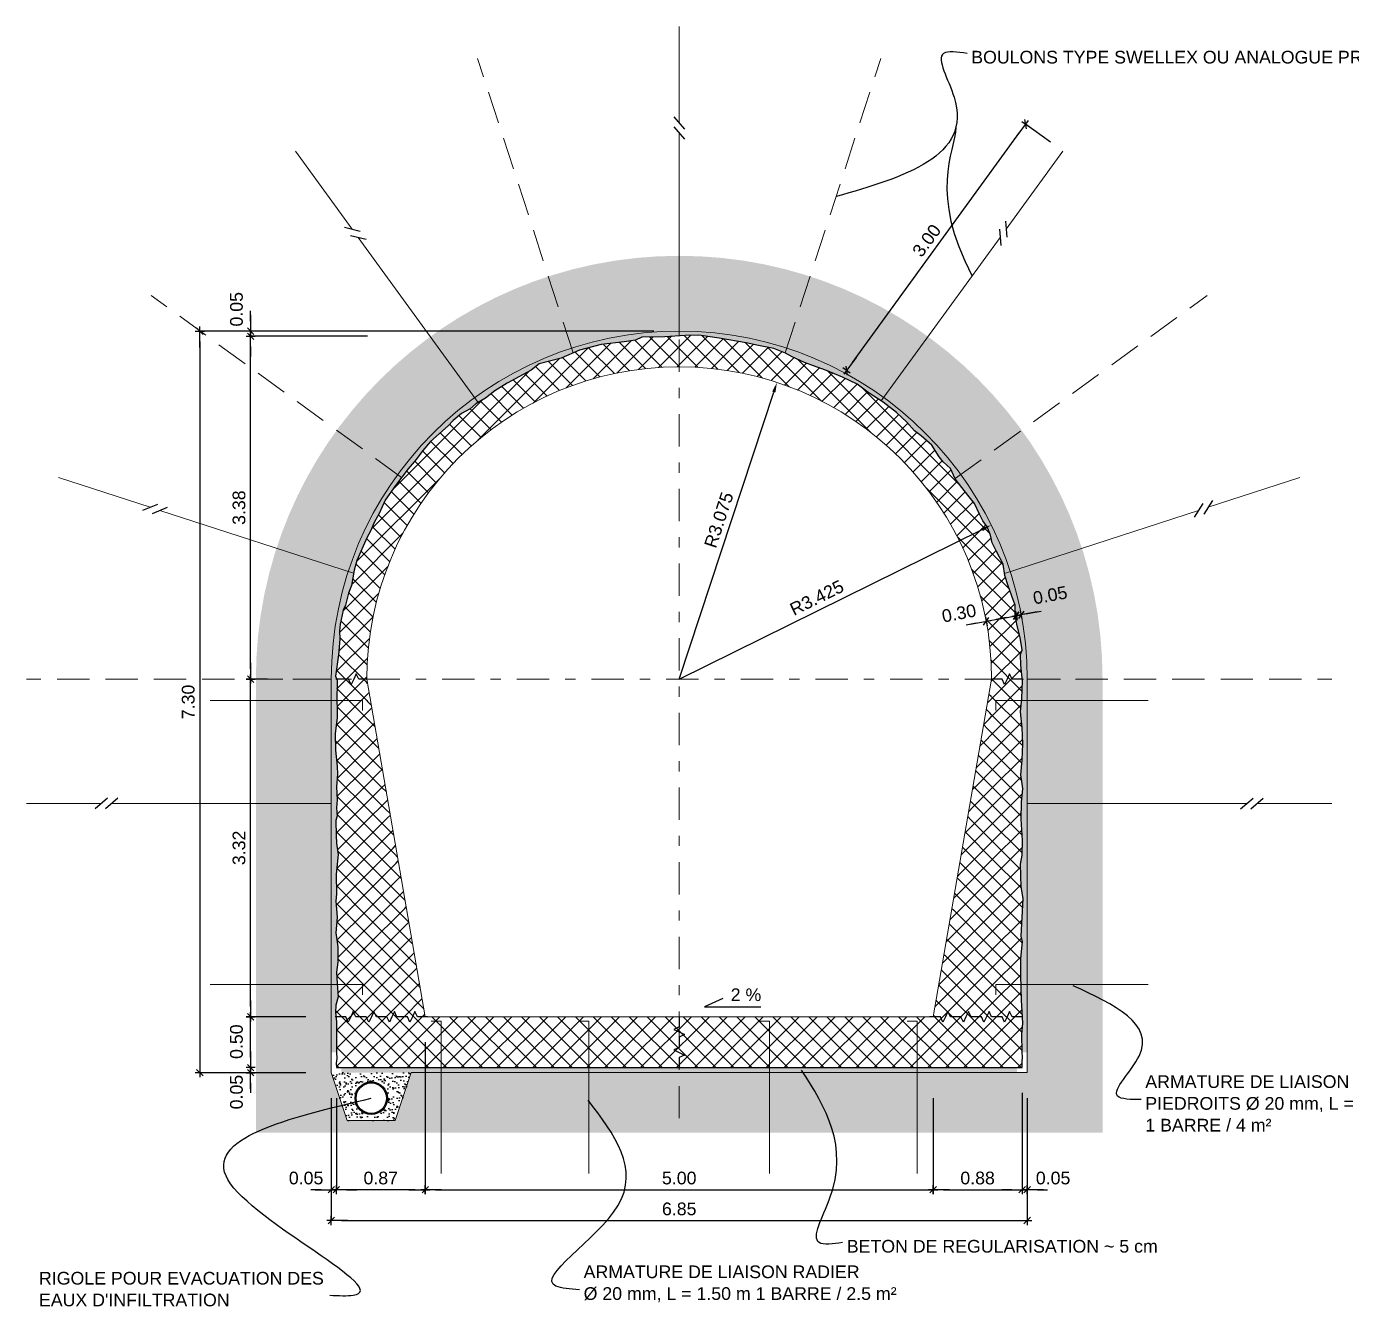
# Model space of a CAD drawing. Extents: x 67 to 63019, y 41 to 109009.
# Drawn here: x 192.19 to 205.24, y 118.81 to 131.41 of the extents above; entities that cross this region are included whole.
import ezdxf
from ezdxf.enums import TextEntityAlignment as Align

# ---------------------------------------------------------------- set-up
doc = ezdxf.new("R2010")
doc.units = 0
doc.header["$MEASUREMENT"] = 0
doc.header["$PDMODE"] = 67
doc.linetypes.add('TRATTEGGIATA2', pattern=[9.525, 6.35, -3.175])
doc.linetypes.add('TRATTOPUNTO2', pattern=[12.7, 6.35, -3.175, 0, -3.175])
for name, color, linetype in [('DIME', 6, 'Continuous'), ('LIN010CO', 2, 'Continuous'), ('LIN018CO', 6, 'Continuous'), ('LIN050CO', 3, 'Continuous'), ('TEXT035', 1, 'Continuous'), ('Tratteggi', 2, 'Continuous')]:
    doc.layers.add(name, color=color, linetype=linetype)
doc.styles.add('ARIAL', font='arial.ttf')
doc.linetypes.add('ROCCIA', pattern='A,0.25,[130,BERETTA.shx,S=0.1,R=0,X=0,Y=0],-0.2,0.25', length=0.7)
doc.dimstyles.new('50', dxfattribs={"dimscale": 0.5, "dimtxt": 0.25, "dimasz": 0.2, "dimexe": 0, "dimexo": 0.5, "dimgap": 0.1, "dimtad": 1, "dimzin": 4, "dimdsep": 46, "dimtxsty": 'ARIAL', "dimblk1": 'LINE', "dimblk2": 'LINE', "dimsah": 1, "dimcen": 2.5, "dimclrd": 256, "dimclre": 256, "dimclrt": 1, "dimadec": 0, "dimazin": 0, "dimtfac": 1, "dimtmove": 2, "dimatfit": 3, "dimldrblk": 'LINE', "dimfxl": 1, "dimtvp": 1, "dimtolj": 1, "dimtzin": 0, "dimarcsym": 0})

# ---------------------------------------------------------------- blocks, each defined once
blk = doc.blocks.new('LINE')
for p, q in [((-1.6, 0), (0.45, 0)), ((0, 0.45), (0, -0.45))]:
    blk.add_line(p, q)
at = {"color": 3}
blk.add_line((-0.32, -0.32), (0.32, 0.32), dxfattribs=at)
blk = doc.blocks.new('*D18')
at = {"layer": 'Defpoints', "color": 0, "transparency": 16777216}
for p in [(202.028, 130.452), (202.394, 130.186), (200.631, 127.759)]:
    blk.add_point(p, dxfattribs=at)
at = {"layer": 'LIN018CO', "lineweight": -2, "transparency": 16777216}
for p, q in [((202.273, 130.274), (202.028, 130.452)), ((200.324, 128.106), (201.969, 130.371))]:
    blk.add_line(p, q, dxfattribs=at)
at = {"layer": 'LIN018CO', "lineweight": -2, "transparency": 16777216, "xscale": 0.1, "yscale": 0.1, "zscale": 0.1}
for p, rotation in [((202.028, 130.452), 53.99999999983023), ((200.265, 128.025), 233.9999999998302)]:
    blk.add_blockref('LINE', p, dxfattribs=dict(at, rotation=rotation))
at = {"layer": 'LIN018CO', "color": 1, "lineweight": 0, "transparency": 16777216, "insert": (201.054, 129.306), "char_height": 0.125, "attachment_point": 5, "rotation": 54, "style": 'ARIAL'}
blk.add_mtext('\\A1;3.00', dxfattribs=at)
blk = doc.blocks.new('*D22')
at = {"layer": 'Defpoints', "color": 0, "transparency": 16777216}
for p in [(196.129, 128.413), (193.899, 121.113), (195.193, 121.113)]:
    blk.add_point(p, dxfattribs=at)
at = {"layer": 'DIME', "lineweight": -2, "transparency": 16777216}
for p, q in [((195.879, 128.413), (193.899, 128.413)), ((193.899, 128.313), (193.899, 121.213)), ((194.943, 121.113), (193.899, 121.113))]:
    blk.add_line(p, q, dxfattribs=at)
at = {"layer": 'DIME', "lineweight": -2, "transparency": 16777216, "xscale": 0.1, "yscale": 0.1, "zscale": 0.1}
for p, rotation in [((193.899, 128.413), 90), ((193.899, 121.113), 270)]:
    blk.add_blockref('LINE', p, dxfattribs=dict(at, rotation=rotation))
at = {"layer": 'DIME', "color": 1, "transparency": 16777216, "insert": (193.785, 124.763), "char_height": 0.125, "attachment_point": 5, "rotation": 90, "style": 'ARIAL'}
blk.add_mtext('\\A1;7.30', dxfattribs=at)
blk = doc.blocks.new('*D6')
at = {"layer": 'Defpoints', "color": 0, "transparency": 16777216}
for p in [(194.399, 124.988), (195.543, 124.988), (195.193, 121.663)]:
    blk.add_point(p, dxfattribs=at)
at = {"layer": 'DIME', "lineweight": -2, "transparency": 16777216}
blk.add_line((194.399, 121.763), (194.399, 124.888), dxfattribs=at)
at = {"layer": 'DIME', "lineweight": -2, "transparency": 16777216, "xscale": 0.1, "yscale": 0.1, "zscale": 0.1}
for p, rotation in [((194.399, 124.988), 90), ((194.399, 121.663), 270)]:
    blk.add_blockref('LINE', p, dxfattribs=dict(at, rotation=rotation))
at = {"layer": 'DIME', "color": 1, "transparency": 16777216, "insert": (194.285, 123.326), "char_height": 0.125, "attachment_point": 5, "rotation": 90, "style": 'ARIAL'}
blk.add_mtext('\\A1;3.32', dxfattribs=at)
blk = doc.blocks.new('*D9')
at = {"layer": 'Defpoints', "color": 0, "transparency": 16777216}
for p in [(196.118, 121.663), (201.118, 121.113), (201.118, 119.961)]:
    blk.add_point(p, dxfattribs=at)
at = {"layer": 'LIN018CO', "lineweight": -2, "transparency": 16777216}
for p, q in [((196.118, 121.413), (196.118, 119.961)), ((201.118, 120.863), (201.118, 119.961)), ((196.218, 119.961), (201.018, 119.961))]:
    blk.add_line(p, q, dxfattribs=at)
at = {"layer": 'LIN018CO', "lineweight": -2, "transparency": 16777216, "xscale": 0.1, "yscale": 0.1, "zscale": 0.1, "rotation": 180}
blk.add_blockref('LINE', (196.118, 119.961), dxfattribs=at)
at = {"layer": 'LIN018CO', "lineweight": -2, "transparency": 16777216, "xscale": 0.1, "yscale": 0.1, "zscale": 0.1}
blk.add_blockref('LINE', (201.118, 119.961), dxfattribs=at)
at = {"layer": 'LIN018CO', "color": 1, "lineweight": 0, "transparency": 16777216, "insert": (198.618, 120.075), "char_height": 0.125, "attachment_point": 5, "style": 'ARIAL'}
blk.add_mtext('\\A1;5.00', dxfattribs=at)
blk = doc.blocks.new('*D7')
at = {"layer": 'Defpoints', "color": 0, "transparency": 16777216}
for p in [(195.193, 121.113), (202.043, 121.113), (202.043, 119.657)]:
    blk.add_point(p, dxfattribs=at)
at = {"layer": 'LIN018CO', "lineweight": -2, "transparency": 16777216}
for p, q in [((195.193, 120.863), (195.193, 119.657)), ((202.043, 120.863), (202.043, 119.657)), ((195.293, 119.657), (201.943, 119.657))]:
    blk.add_line(p, q, dxfattribs=at)
at = {"layer": 'LIN018CO', "lineweight": -2, "transparency": 16777216, "xscale": 0.1, "yscale": 0.1, "zscale": 0.1, "rotation": 180}
blk.add_blockref('LINE', (195.193, 119.657), dxfattribs=at)
at = {"layer": 'LIN018CO', "lineweight": -2, "transparency": 16777216, "xscale": 0.1, "yscale": 0.1, "zscale": 0.1}
blk.add_blockref('LINE', (202.043, 119.657), dxfattribs=at)
at = {"layer": 'LIN018CO', "color": 1, "lineweight": 0, "transparency": 16777216, "insert": (198.618, 119.771), "char_height": 0.125, "attachment_point": 5, "style": 'ARIAL'}
blk.add_mtext('\\A1;6.85', dxfattribs=at)
blk = doc.blocks.new('*D20')
at = {"layer": 'Defpoints', "color": 0, "transparency": 16777216}
for p in [(194.399, 121.663), (195.193, 121.663), (195.243, 121.163)]:
    blk.add_point(p, dxfattribs=at)
at = {"layer": 'DIME', "lineweight": -2, "transparency": 16777216}
for p, q in [((194.943, 121.663), (194.399, 121.663)), ((194.399, 121.263), (194.399, 121.563))]:
    blk.add_line(p, q, dxfattribs=at)
at = {"layer": 'DIME', "lineweight": -2, "transparency": 16777216, "xscale": 0.1, "yscale": 0.1, "zscale": 0.1}
for p, rotation in [((194.399, 121.663), 90), ((194.399, 121.163), 270)]:
    blk.add_blockref('LINE', p, dxfattribs=dict(at, rotation=rotation))
at = {"layer": 'DIME', "color": 1, "transparency": 16777216, "insert": (194.26, 121.418), "char_height": 0.125, "attachment_point": 5, "rotation": 90, "style": 'ARIAL'}
blk.add_mtext('\\A1;0.50', dxfattribs=at)
blk = doc.blocks.new('*D8')
at = {"layer": 'Defpoints', "color": 0, "transparency": 16777216}
for p in [(195.193, 121.113), (195.243, 121.113), (195.243, 119.961)]:
    blk.add_point(p, dxfattribs=at)
at = {"layer": 'DIME', "lineweight": -2, "transparency": 16777216}
for p, q in [((195.243, 120.863), (195.243, 119.961)), ((195.093, 119.961), (194.993, 119.961)), ((195.193, 119.961), (195.243, 119.961)), ((195.343, 119.961), (195.443, 119.961))]:
    blk.add_line(p, q, dxfattribs=at)
at = {"layer": 'DIME', "lineweight": -2, "transparency": 16777216, "xscale": 0.1, "yscale": 0.1, "zscale": 0.1}
blk.add_blockref('LINE', (195.193, 119.961), dxfattribs=at)
at = {"layer": 'DIME', "lineweight": -2, "transparency": 16777216, "xscale": 0.1, "yscale": 0.1, "zscale": 0.1, "rotation": 180}
blk.add_blockref('LINE', (195.243, 119.961), dxfattribs=at)
at = {"layer": 'DIME', "color": 1, "transparency": 16777216, "insert": (194.945, 120.075), "char_height": 0.125, "attachment_point": 5, "style": 'ARIAL'}
blk.add_mtext('\\A1;0.05', dxfattribs=at)
blk = doc.blocks.new('*D21')
at = {"layer": 'Defpoints', "color": 0, "transparency": 16777216}
for p in [(194.399, 128.363), (198.368, 128.363), (194.816, 124.988)]:
    blk.add_point(p, dxfattribs=at)
at = {"layer": 'DIME', "lineweight": -2, "transparency": 16777216}
for p, q in [((194.399, 125.088), (194.399, 128.263)), ((194.566, 124.988), (194.399, 124.988))]:
    blk.add_line(p, q, dxfattribs=at)
at = {"layer": 'DIME', "lineweight": -2, "transparency": 16777216, "xscale": 0.1, "yscale": 0.1, "zscale": 0.1}
for p, rotation in [((194.399, 128.363), 90), ((194.399, 124.988), 270)]:
    blk.add_blockref('LINE', p, dxfattribs=dict(at, rotation=rotation))
at = {"layer": 'DIME', "color": 1, "transparency": 16777216, "insert": (194.285, 126.676), "char_height": 0.125, "attachment_point": 5, "rotation": 90, "style": 'ARIAL'}
blk.add_mtext('\\A1;3.38', dxfattribs=at)
blk = doc.blocks.new('*D11')
at = {"layer": 'Defpoints', "color": 0, "transparency": 16777216}
for p in [(201.935, 125.612), (201.984, 125.621), (201.984, 125.621)]:
    blk.add_point(p, dxfattribs=at)
at = {"layer": 'DIME', "lineweight": -2, "transparency": 16777216}
for p, q in [((201.935, 125.612), (201.984, 125.621)), ((202.082, 125.64), (202.18, 125.658)), ((201.837, 125.593), (201.738, 125.575))]:
    blk.add_line(p, q, dxfattribs=at)
at = {"layer": 'DIME', "lineweight": -2, "transparency": 16777216, "xscale": 0.1, "yscale": 0.1, "zscale": 0.1}
for p, rotation in [((201.935, 125.612), 10.64889613034119), ((201.984, 125.621), 190.6488961303412)]:
    blk.add_blockref('LINE', p, dxfattribs=dict(at, rotation=rotation))
at = {"layer": 'DIME', "color": 1, "transparency": 16777216, "insert": (202.269, 125.814), "char_height": 0.125, "attachment_point": 5, "rotation": 10.6489, "style": 'ARIAL'}
blk.add_mtext('\\A1;0.05', dxfattribs=at)
blk = doc.blocks.new('*D10')
at = {"layer": 'Defpoints', "color": 0, "transparency": 16777216}
for p in [(201.935, 125.612), (201.935, 125.612), (201.64, 125.557)]:
    blk.add_point(p, dxfattribs=at)
at = {"layer": 'DIME', "lineweight": -2, "transparency": 16777216}
for p, q in [((201.64, 125.557), (201.935, 125.612)), ((202.033, 125.63), (202.131, 125.649)), ((201.542, 125.538), (201.443, 125.52))]:
    blk.add_line(p, q, dxfattribs=at)
at = {"layer": 'DIME', "lineweight": -2, "transparency": 16777216, "xscale": 0.1, "yscale": 0.1, "zscale": 0.1}
for p, rotation in [((201.64, 125.557), 10.64889613034119), ((201.935, 125.612), 190.6488961303412)]:
    blk.add_blockref('LINE', p, dxfattribs=dict(at, rotation=rotation))
at = {"layer": 'DIME', "color": 1, "transparency": 16777216, "insert": (201.372, 125.636), "char_height": 0.125, "attachment_point": 5, "rotation": 10.6489, "style": 'ARIAL'}
blk.add_mtext('\\A1;0.30', dxfattribs=at)
blk = doc.blocks.new('*D38')
at = {"layer": 'Defpoints', "color": 0, "transparency": 16777216}
for p in [(199.58, 127.909), (198.618, 124.988)]:
    blk.add_point(p, dxfattribs=at)
at = {"layer": 'DIME', "lineweight": -2, "transparency": 16777216}
blk.add_line((198.618, 124.988), (199.549, 127.814), dxfattribs=at)
at = {"layer": 'DIME', "transparency": 16777216}
blk.add_solid([(199.533, 127.819), (199.565, 127.809), (199.58, 127.909)], dxfattribs=at)
at = {"layer": 'DIME', "color": 1, "transparency": 16777216, "insert": (199.008, 126.555), "char_height": 0.125, "attachment_point": 5, "rotation": 71.7587, "style": 'ARIAL'}
blk.add_mtext('\\A1;R3.075', dxfattribs=at)
blk = doc.blocks.new('*D39')
at = {"layer": 'Defpoints', "color": 0, "transparency": 16777216}
for p in [(201.689, 126.504), (198.618, 124.988)]:
    blk.add_point(p, dxfattribs=at)
at = {"layer": 'DIME', "lineweight": -2, "transparency": 16777216}
blk.add_line((198.618, 124.988), (201.599, 126.46), dxfattribs=at)
at = {"layer": 'DIME', "transparency": 16777216}
blk.add_solid([(201.592, 126.475), (201.607, 126.445), (201.689, 126.504)], dxfattribs=at)
at = {"layer": 'DIME', "color": 1, "transparency": 16777216, "insert": (199.972, 125.789), "char_height": 0.125, "attachment_point": 5, "rotation": 26.2736, "style": 'ARIAL'}
blk.add_mtext('\\A1;R3.425', dxfattribs=at)
blk = doc.blocks.new('*D40')
at = {"layer": 'Defpoints', "color": 0, "transparency": 16777216}
for p in [(201.993, 121.113), (202.043, 121.113), (202.043, 119.961)]:
    blk.add_point(p, dxfattribs=at)
at = {"layer": 'DIME', "lineweight": -2, "transparency": 16777216}
for p, q in [((202.043, 120.863), (202.043, 119.961)), ((201.893, 119.961), (201.793, 119.961)), ((201.993, 119.961), (202.043, 119.961)), ((202.143, 119.961), (202.243, 119.961))]:
    blk.add_line(p, q, dxfattribs=at)
at = {"layer": 'DIME', "lineweight": -2, "transparency": 16777216, "xscale": 0.1, "yscale": 0.1, "zscale": 0.1}
blk.add_blockref('LINE', (201.993, 119.961), dxfattribs=at)
at = {"layer": 'DIME', "lineweight": -2, "transparency": 16777216, "xscale": 0.1, "yscale": 0.1, "zscale": 0.1, "rotation": 180}
blk.add_blockref('LINE', (202.043, 119.961), dxfattribs=at)
at = {"layer": 'DIME', "color": 1, "transparency": 16777216, "insert": (202.298, 120.075), "char_height": 0.125, "attachment_point": 5, "style": 'ARIAL'}
blk.add_mtext('\\A1;0.05', dxfattribs=at)
blk = doc.blocks.new('*D45')
at = {"layer": 'Defpoints', "color": 0, "transparency": 16777216}
for p in [(194.399, 128.413), (195.798, 128.363), (198.618, 128.413)]:
    blk.add_point(p, dxfattribs=at)
at = {"layer": 'DIME', "lineweight": -2, "transparency": 16777216}
for p, q in [((194.399, 128.513), (194.399, 128.613)), ((198.368, 128.413), (194.399, 128.413)), ((194.399, 128.363), (194.399, 128.413)), ((195.548, 128.363), (194.399, 128.363)), ((194.399, 128.263), (194.399, 128.163))]:
    blk.add_line(p, q, dxfattribs=at)
at = {"layer": 'DIME', "lineweight": -2, "transparency": 16777216, "xscale": 0.1, "yscale": 0.1, "zscale": 0.1}
for p, rotation in [((194.399, 128.413), 270), ((194.399, 128.363), 90)]:
    blk.add_blockref('LINE', p, dxfattribs=dict(at, rotation=rotation))
at = {"layer": 'DIME', "color": 1, "transparency": 16777216, "insert": (194.26, 128.629), "char_height": 0.125, "attachment_point": 5, "rotation": 90, "style": 'ARIAL'}
blk.add_mtext('\\A1;0.05', dxfattribs=at)
blk = doc.blocks.new('*D48')
at = {"layer": 'Defpoints', "color": 0, "transparency": 16777216}
for p in [(194.399, 121.113), (195.193, 121.113), (195.243, 121.163)]:
    blk.add_point(p, dxfattribs=at)
at = {"layer": 'DIME', "lineweight": -2, "transparency": 16777216}
for p, q in [((194.399, 121.263), (194.399, 121.363)), ((194.399, 121.163), (194.399, 121.113)), ((194.943, 121.113), (194.399, 121.113)), ((194.399, 121.013), (194.399, 120.913))]:
    blk.add_line(p, q, dxfattribs=at)
at = {"layer": 'DIME', "lineweight": -2, "transparency": 16777216, "xscale": 0.1, "yscale": 0.1, "zscale": 0.1}
for p, rotation in [((194.399, 121.163), 270), ((194.399, 121.113), 90)]:
    blk.add_blockref('LINE', p, dxfattribs=dict(at, rotation=rotation))
at = {"layer": 'DIME', "color": 1, "transparency": 16777216, "insert": (194.26, 120.922), "char_height": 0.125, "attachment_point": 5, "rotation": 90, "style": 'ARIAL'}
blk.add_mtext('\\A1;0.05', dxfattribs=at)
blk = doc.blocks.new('*D49')
at = {"layer": 'Defpoints', "color": 0, "transparency": 16777216}
for p in [(201.118, 121.113), (201.993, 121.163), (201.993, 119.961)]:
    blk.add_point(p, dxfattribs=at)
at = {"layer": 'LIN018CO', "lineweight": -2, "transparency": 16777216}
for p, q in [((201.993, 120.913), (201.993, 119.961)), ((201.118, 120.863), (201.118, 119.961)), ((201.218, 119.961), (201.893, 119.961))]:
    blk.add_line(p, q, dxfattribs=at)
at = {"layer": 'LIN018CO', "lineweight": -2, "transparency": 16777216, "xscale": 0.1, "yscale": 0.1, "zscale": 0.1, "rotation": 180}
blk.add_blockref('LINE', (201.118, 119.961), dxfattribs=at)
at = {"layer": 'LIN018CO', "lineweight": -2, "transparency": 16777216, "xscale": 0.1, "yscale": 0.1, "zscale": 0.1}
blk.add_blockref('LINE', (201.993, 119.961), dxfattribs=at)
at = {"layer": 'LIN018CO', "color": 1, "lineweight": 0, "transparency": 16777216, "insert": (201.555, 120.075), "char_height": 0.125, "attachment_point": 5, "style": 'ARIAL'}
blk.add_mtext('\\A1;0.88', dxfattribs=at)
blk = doc.blocks.new('*D50')
at = {"layer": 'Defpoints', "color": 0, "transparency": 16777216}
for p in [(195.243, 121.113), (196.118, 121.113), (195.243, 119.961)]:
    blk.add_point(p, dxfattribs=at)
at = {"layer": 'LIN018CO', "lineweight": -2, "transparency": 16777216}
for p, q in [((195.243, 120.863), (195.243, 119.961)), ((196.118, 120.863), (196.118, 119.961)), ((196.018, 119.961), (195.343, 119.961))]:
    blk.add_line(p, q, dxfattribs=at)
at = {"layer": 'LIN018CO', "lineweight": -2, "transparency": 16777216, "xscale": 0.1, "yscale": 0.1, "zscale": 0.1}
for p, rotation in [((195.243, 119.961), 180.0000000080967), ((196.118, 119.961), 8.096643355770539e-09)]:
    blk.add_blockref('LINE', p, dxfattribs=dict(at, rotation=rotation))
at = {"layer": 'LIN018CO', "color": 1, "lineweight": 0, "transparency": 16777216, "insert": (195.68, 120.075), "char_height": 0.125, "attachment_point": 5, "rotation": 0, "style": 'ARIAL'}
blk.add_mtext('\\A1;0.87', dxfattribs=at)

msp = doc.modelspace()

# ---------------------------------------------------------------- hatches: boundary and pattern name
h = msp.add_hatch()
h.set_pattern_fill('AR-SAND', color=256, scale=0.04, style=0)
h.set_pattern_definition([(37.5, (0.36104, 0), (-0.002519734, 0.07707295), [0, -0.0608, 0, -0.068, 0, -0.065]), (7.5, (0.36104, 0), (0.07079107, 0.112885843), [0, -0.0328, 0, -0.0548, 0, -0.021]), (327.5, (0.31184, 0), (0.124565674, 0.000226362), [0, -0.02, 0, -0.072, 0, -0.094]), (317.5, (0.31184, 0), (0.120245064, 0.035107023), [0, -0.01, 0, -0.0472, 0, -0.054])])
h.paths.add_polyline_path([(200.6311, 127.7592), (200.6071, 127.7262), (200.6242, 127.7152), (200.7579, 127.6144), (200.8596, 127.5167), (200.9326, 127.4327), (200.9996, 127.3838), (201.1048, 127.2908), (201.1752, 127.1761), (201.2176, 127.1287), (201.2895, 127.0629), (201.3347, 126.9588), (201.3987, 126.8735), (201.4582, 126.7973), (201.5239, 126.7177), (201.5733, 126.6128), (201.607, 126.5456), (201.6497, 126.4874), (201.6825, 126.4046), (201.697, 126.3283), (201.7388, 126.25), (201.8059, 126.1186), (201.8206, 126.0289), (201.8753, 126.0467, 0.1583844)])
h.paths.add_polyline_path([(198.6179, 128.4133), (198.6179, 128.367), (198.6773, 128.3703), (198.8103, 128.3742), (199.011, 128.3453), (199.2767, 128.2998), (199.3977, 128.2714), (199.5477, 128.2426), (199.6649, 128.1981), (199.7301, 128.1598), (199.8501, 128.1063), (199.941, 128.073), (200.0661, 128.0256), (200.2245, 127.9607), (200.3693, 127.8903), (200.4865, 127.8038), (200.6071, 127.7262), (200.6311, 127.7592, 0.1583844)])
h.paths.add_polyline_path([(198.6179, 128.4133, 0.1583844), (196.6047, 127.7592), (196.6391, 127.7119), (196.7112, 127.7523), (196.8041, 127.8247), (196.9242, 127.9022), (197.1595, 128.031), (197.2379, 128.0914), (197.4549, 128.1475), (197.6373, 128.2265), (197.8495, 128.2829), (198.0768, 128.3097), (198.1873, 128.3238), (198.2499, 128.3532), (198.476, 128.3591), (198.6179, 128.367)])
h.paths.add_polyline_path([(196.3924, 127.5344), (196.4739, 127.6037), (196.5597, 127.6502), (196.616, 127.6989), (196.6391, 127.7119), (196.6047, 127.7592, 0.1583844), (195.3605, 126.0467), (195.4124, 126.0298), (195.4177, 126.0605), (195.4457, 126.1567), (195.5465, 126.3857), (195.5803, 126.4458), (195.6159, 126.5282), (195.6651, 126.619), (195.7245, 126.7494), (195.8237, 126.8934), (195.9496, 127.0574), (196.0301, 127.1509), (196.0943, 127.2397), (196.1712, 127.3265), (196.3429, 127.4812)])
h.paths.add_polyline_path([(195.3917, 125.9083), (195.4124, 126.0298), (195.3605, 126.0467, 0.0787017), (195.1929, 124.9883), (195.246, 124.9883), (195.2361, 125.0178), (195.2644, 125.2268), (195.2771, 125.3826), (195.2753, 125.4638), (195.2814, 125.5278), (195.3095, 125.6659), (195.3326, 125.7159), (195.3623, 125.833)])
h.paths.add_polyline_path([(195.2512, 124.1297), (195.2342, 124.2897), (195.2323, 124.4534), (195.2418, 124.5287), (195.2493, 124.6115), (195.2512, 124.7075), (195.2474, 124.7621), (195.2493, 124.9783), (195.246, 124.9883), (195.1929, 124.9883), (195.1929, 121.3133), (195.2429, 121.3133), (195.2451, 121.613), (195.2333, 121.7043), (195.2392, 121.778), (195.2598, 121.8605), (195.251, 121.9902), (195.2451, 122.1021), (195.2569, 122.2023), (195.2569, 122.3526), (195.2392, 122.4882), (195.251, 122.6414), (195.2451, 122.7269), (195.2392, 122.8006), (195.2451, 122.8742), (195.2421, 123.0658), (195.2598, 123.2603), (195.2451, 123.3723), (195.2421, 123.4489), (195.238, 123.5952), (195.2493, 123.6423), (195.2455, 123.7194), (195.2493, 123.7985), (195.2455, 123.9265), (195.2549, 124.0507)])
h.paths.add_polyline_path([(202.0429, 124.9883), (201.9946, 124.9883), (201.9968, 124.968), (201.991, 124.7992), (201.9781, 124.665), (201.9928, 124.5086), (202.0005, 124.3491), (201.9947, 124.1936), (201.9801, 124.0441), (202.0008, 123.9103), (201.9872, 123.7779), (201.9835, 123.6089), (201.9967, 123.3999), (201.9928, 123.2544), (201.9762, 123.1657), (201.9853, 122.9413), (202.0026, 122.828), (201.9839, 122.4559), (201.9973, 122.402), (201.9816, 122.2412), (201.9798, 122.0682), (201.9873, 121.8283), (202.0006, 121.5998), (201.9892, 121.4936), (201.9943, 121.3133), (202.0429, 121.3133)])
h.paths.add_polyline_path([(201.8753, 126.0467), (201.8206, 126.0289), (201.8242, 126.0071), (201.8567, 125.9059), (201.8921, 125.8053), (201.9254, 125.7159), (201.9234, 125.616), (201.9447, 125.5133), (201.9731, 125.3978), (201.9946, 125.2777), (201.9763, 125.2289), (201.9797, 125.1259), (201.9946, 124.9883), (202.0429, 124.9883, 0.0787017)])
h = msp.add_hatch()
h.set_pattern_fill('AR-SAND', color=256, scale=0.04, style=0)
h.set_pattern_definition([(37.5, (0.022875, -0.2), (-0.002519734, 0.07707295), [0, -0.0608, 0, -0.068, 0, -0.065]), (7.5, (0.02287, -0.2), (0.07079107, 0.112885843), [0, -0.0328, 0, -0.0548, 0, -0.021]), (327.5, (-0.026325, -0.2), (0.124565674, 0.000226362), [0, -0.02, 0, -0.072, 0, -0.094]), (317.5, (-0.02633, -0.2), (0.120245064, 0.035107023), [0, -0.01, 0, -0.0472, 0, -0.054])])
h.paths.add_polyline_path([(195.9804, 121.1133), (195.1929, 121.1133), (195.3503, 120.6414), (195.823, 120.6414)])
h.paths.add_polyline_path([(195.7466, 120.8613, -1), (195.4266, 120.8613, -1)], flags=16)
h = msp.add_hatch()
h.set_pattern_fill('AR-SAND', color=256, scale=0.04, style=0)
h.set_pattern_definition([(37.5, (0.49306, -43.33639), (-0.002519734, 0.077072951), [0, -0.0608, 0, -0.068, 0, -0.065]), (7.5, (0.49306, -43.33639), (0.07079107, 0.112885843), [0, -0.0328, 0, -0.0548, 0, -0.021]), (327.5, (0.44386, -43.33639), (0.124565674, 0.000226362), [0, -0.02, 0, -0.072, 0, -0.094]), (317.5, (0.44386, -43.33639), (0.120245064, 0.035107023), [0, -0.01, 0, -0.0472, 0, -0.054])])
h.paths.add_polyline_path([(201.9429, 121.1633), (198.6179, 121.1633), (198.6179, 121.1133), (201.9443, 121.1133)])
h.paths.add_polyline_path([(198.6179, 121.1633), (195.2929, 121.1633), (195.2925, 121.1133), (198.6179, 121.1133)])
at = {"layer": 'LIN010CO'}
h = msp.add_hatch(dxfattribs=at)
h.set_pattern_fill('AR-CONC', color=256, scale=0.05, style=0)
h.set_pattern_definition([(50, (0, 0), (0.3586301, -0.03137607), [0.0375, -0.4125]), (355, (0, 0), (-0.06937567, 0.37609607), [0.03, -0.33]), (100.4514, (0.0299, -0.0026), (0.2892547, 0.34471977), [0.0318701, -0.35057106]), (46.1842, (0, 0.1), (0.5336205, -0.0827595), [0.05625, -0.61875]), (96.6356, (0.04447, 0.0931), (0.4673314, 0.4870589), [0.0478051, -0.5258565]), (351.1842, (0, 0.1), (0.467331, 0.4870593), [0.045, -0.495]), (21, (0.05, 0.075), (0.29845353, -0.20130945), [0.0375, -0.4125]), (326, (0.05, 0.075), (0.12165767, 0.362575), [0.03, -0.33]), (71.4514, (0.07487, 0.05822), (0.4201113, 0.16126525), [0.0318701, -0.35057106]), (37.5, (0, 0), (0.00607993, 0.16644693), [0, -0.326, 0, -0.335, 0, -0.33125]), (7.5, (0, 0), (0.13153477, 0.19720586), [0, -0.191, 0, -0.3185, 0, -0.12625]), (327.5, (-0.1115, 0), (0.26691122, -0.011277436), [0, -0.125, 0, -0.39, 0, -0.5175]), (317.5, (-0.1615, 0), (0.29159308, 0.0500525), [0, -0.1625, 0, -0.259, 0, -0.3675])])
edge = h.paths.add_edge_path()
edge.add_arc((198.6179, 124.9883), 4.1672, 0, 180)
edge.add_line((194.4507, 124.9883), (194.4507, 120.5211))
edge.add_line((194.4507, 120.5211), (202.7851, 120.5211))
edge.add_line((202.7851, 120.5211), (202.7851, 124.9883))
edge = h.paths.add_edge_path(flags=16)
edge.add_line((195.9804, 121.1133), (202.0429, 121.1133))
edge.add_line((202.0429, 121.1133), (202.0429, 124.9883))
edge.add_arc((198.6179, 124.9883), 3.425, 0, 180)
edge.add_line((195.1929, 124.9883), (195.1929, 121.1133))
edge.add_line((195.1929, 121.1133), (195.3503, 120.6414))
edge.add_line((195.3503, 120.6414), (195.823, 120.6414))
edge.add_line((195.823, 120.6414), (195.9804, 121.1133))
h = msp.add_hatch(dxfattribs=at)
h.set_pattern_fill('ANSI37', color=256, style=0)
h.paths.add_polyline_path([(201.6929, 124.9883, -0.0468222), (201.6392, 124.4162), (201.1179, 121.6633), (201.6929, 121.6633)])
h = msp.add_hatch(dxfattribs=at)
h.set_pattern_fill('ANSI37', color=256, style=0)
h.paths.add_polyline_path([(201.6392, 124.4162, 0.0468222), (201.6929, 124.9883), (201.1179, 121.6633)])
at = {"layer": 'Tratteggi'}
h = msp.add_hatch(dxfattribs=at)
h.set_pattern_fill('ANSI37', color=256, angle=360, style=0)
h.paths.add_polyline_path([(201.9892, 121.4936), (202.0006, 121.5998), (201.9873, 121.8283), (201.9798, 122.0682), (201.9816, 122.2412), (201.9973, 122.402), (201.9839, 122.4559), (202.0026, 122.828), (201.9853, 122.9413), (201.9762, 123.1657), (201.9928, 123.2544), (201.9967, 123.3999), (201.9835, 123.6089), (201.9872, 123.7779), (202.0008, 123.9103), (201.9801, 124.0441), (201.9947, 124.1936), (202.0005, 124.3491), (201.9928, 124.5086), (201.9781, 124.665), (201.991, 124.7992), (201.9968, 124.968), (201.9946, 124.9883), (201.6929, 124.9883), (201.6929, 121.6633), (198.6179, 121.6633), (198.6179, 121.1633), (201.9929, 121.1633), (201.9932, 121.2253), (201.9977, 121.2634), (201.9943, 121.3147)])
h.paths.add_polyline_path([(201.8242, 126.0071), (201.8059, 126.1186), (201.7388, 126.25), (201.697, 126.3283), (201.6825, 126.4046), (201.6497, 126.4874), (201.607, 126.5456), (201.5733, 126.6128), (201.5239, 126.7177), (201.4582, 126.7973), (201.3987, 126.8735), (201.3331, 126.961), (201.3336, 126.9614), (201.2895, 127.0629), (201.2176, 127.1287), (201.1752, 127.1761), (201.1048, 127.2908), (200.9996, 127.3838), (200.9326, 127.4327), (200.8596, 127.5167), (200.7579, 127.6144), (200.6242, 127.7152), (200.4865, 127.8038), (200.3693, 127.8903), (200.2245, 127.9607), (200.0661, 128.0256), (199.941, 128.073), (199.8501, 128.1063), (199.7301, 128.1598), (199.6649, 128.1981), (199.5477, 128.2426), (199.3977, 128.2714), (199.2767, 128.2998), (199.011, 128.3453), (198.8103, 128.3742), (198.6773, 128.3703), (198.6179, 128.367), (198.6179, 128.0633, -0.4142136), (201.6929, 124.9883), (201.9946, 124.9883), (201.9797, 125.1259), (201.9763, 125.2289), (201.9946, 125.2777), (201.9731, 125.3978), (201.9447, 125.5133), (201.9234, 125.616), (201.9254, 125.7159), (201.8921, 125.8053), (201.8567, 125.9059)])
h.paths.add_polyline_path([(198.6179, 128.367), (198.476, 128.3591), (198.2499, 128.3532), (198.1873, 128.3238), (198.0768, 128.3097), (197.8495, 128.2829), (197.6373, 128.2265), (197.4549, 128.1475), (197.2379, 128.0914), (197.1595, 128.031), (196.9242, 127.9022), (196.8041, 127.8247), (196.7112, 127.7523), (196.616, 127.6989), (196.5597, 127.6502), (196.4739, 127.6037), (196.3924, 127.5344), (196.3429, 127.4812), (196.1712, 127.3265), (196.0943, 127.2397), (196.0301, 127.1509), (195.9496, 127.0574), (195.8237, 126.8934), (195.7245, 126.7494), (195.6651, 126.619), (195.6159, 126.5282), (195.5803, 126.4458), (195.5465, 126.3857), (195.4457, 126.1567), (195.4177, 126.0605), (195.3917, 125.9083), (195.3623, 125.833), (195.3326, 125.7159), (195.3095, 125.6659), (195.2814, 125.5278), (195.2753, 125.4638), (195.2771, 125.3826), (195.2644, 125.2268), (195.2361, 125.0178), (195.246, 124.9883), (195.5429, 124.9883, -0.4142136), (198.6179, 128.0633)])
h.paths.add_polyline_path([(195.5429, 124.9883), (195.246, 124.9883), (195.2493, 124.9783), (195.2474, 124.7621), (195.2512, 124.7075), (195.2493, 124.6115), (195.2418, 124.5287), (195.2323, 124.4534), (195.2342, 124.2897), (195.2512, 124.1297), (195.2549, 124.0507), (195.2455, 123.9265), (195.2493, 123.7985), (195.2455, 123.7194), (195.2493, 123.6423), (195.238, 123.5952), (195.2421, 123.4489), (195.2451, 123.3723), (195.2598, 123.2603), (195.2421, 123.0658), (195.2451, 122.8742), (195.2392, 122.8006), (195.2451, 122.7269), (195.251, 122.6414), (195.2392, 122.4882), (195.2569, 122.3526), (195.2569, 122.2023), (195.2451, 122.1021), (195.251, 121.9902), (195.2598, 121.8605), (195.2392, 121.778), (195.2333, 121.7043), (195.2451, 121.613), (195.2429, 121.3133), (195.2474, 121.2533), (195.2427, 121.2079), (195.2433, 121.1633), (198.6179, 121.1633), (198.6179, 121.6633), (195.5429, 121.6633)])
h = msp.add_hatch(dxfattribs=at)
h.set_pattern_fill('ANSI37', color=256, angle=360, style=0)
h.paths.add_polyline_path([(195.5966, 124.4162, -0.0468222), (195.5429, 124.9883), (195.5429, 121.6633), (196.1179, 121.6633)])
h = msp.add_hatch(dxfattribs=at)
h.set_pattern_fill('ANSI37', color=256, angle=360, style=0)
h.paths.add_polyline_path([(195.5429, 124.9883, 0.0468222), (195.5966, 124.4162), (196.1179, 121.6633)])

# ---------------------------------------------------------------- linework, layer by layer
for p, q in [((198.5663, 130.5242), (198.6695, 130.4024)), ((198.5663, 130.4242), (198.6695, 130.3024)), ((195.3222, 129.4366), (195.4773, 129.3987)), ((201.7713, 129.4164), (201.7832, 129.2572)), ((201.8301, 129.4973), (201.8419, 129.3381)), ((195.381, 129.3557), (195.5361, 129.3178)), ((193.337, 126.6499), (193.4847, 126.7104)), ((193.4321, 126.619), (193.5799, 126.6795)), ((203.7718, 126.7171), (203.6878, 126.5814)), ((203.8669, 126.748), (203.7829, 126.6123)), ((192.9916, 123.8149), (192.8698, 123.7117)), ((193.0916, 123.8149), (192.9698, 123.7117)), ((204.1442, 123.7117), (204.266, 123.8149)), ((204.2442, 123.7117), (204.366, 123.8149))]:
    msp.add_line(p, q)
at = {"layer": 'LIN010CO', "linetype": 'TRATTEGGIATA2', "lineweight": 0, "ltscale": 0.05}
for p, q in [((197.5746, 128.1993), (196.6325, 131.0988)), ((199.6613, 128.1995), (200.6033, 131.0988)), ((195.8853, 126.9736), (193.42, 128.7648)), ((201.3336, 126.9614), (203.8158, 128.7648)), ((195.1929, 124.9883), (192.1929, 124.9883)), ((202.0429, 124.9883), (205.0429, 124.9883))]:
    msp.add_line(p, q, dxfattribs=at)
at = {"layer": 'LIN010CO'}
msp.add_circle((195.5866, 120.8613), 0.15, dxfattribs=at)
at = {"layer": 'LIN018CO', "color": 1, "lineweight": 0}
for p, q in [((198.6179, 130.4633), (198.6179, 131.4133)), ((198.6179, 128.367), (198.6179, 130.3633)), ((195.3998, 129.4177), (194.8414, 130.1862)), ((201.836, 129.4177), (202.3944, 130.1862)), ((196.6391, 127.7119), (195.4586, 129.3368)), ((200.6071, 127.7262), (201.7773, 129.3368)), ((193.4109, 126.6802), (192.5074, 126.9737)), ((203.8249, 126.6802), (204.7284, 126.9737)), ((195.4124, 126.0298), (193.506, 126.6493)), ((201.8206, 126.0289), (203.7298, 126.6493)), ((192.1929, 123.7633), (192.9307, 123.7633)), ((193.0307, 123.7633), (195.1929, 123.7633)), ((202.0429, 123.7633), (204.2051, 123.7633)), ((204.3051, 123.7633), (205.0429, 123.7633))]:
    msp.add_line(p, q, dxfattribs=at)
at = {"layer": 'LIN018CO', "linetype": 'TRATTOPUNTO2', "lineweight": 0, "ltscale": 0.05}
for p, q in [((198.6179, 120.6635), (198.6179, 128.9731)), ((194.8155, 124.9883), (202.3717, 124.9883))]:
    msp.add_line(p, q, dxfattribs=at)
at = {"layer": 'LIN018CO'}
for p, q in [((199.0467, 121.8434), (198.868, 121.7596)), ((198.868, 121.7596), (199.421, 121.7596))]:
    msp.add_line(p, q, dxfattribs=at)
at = {"layer": 'LIN018CO', "flags": 128}
msp.add_lwpolyline([(201.9929, 121.1633), (201.9932, 121.2253), (201.9977, 121.2634), (201.9943, 121.3147), (201.9892, 121.4936), (202.0006, 121.5998), (201.9873, 121.8283), (201.9798, 122.0682), (201.9816, 122.2412), (201.9973, 122.402), (201.9839, 122.4559), (202.0026, 122.828), (201.9853, 122.9413), (201.9762, 123.1657), (201.9928, 123.2544), (201.9967, 123.3999), (201.9835, 123.6089), (201.9872, 123.7779), (202.0008, 123.9103), (201.9801, 124.0441), (201.9947, 124.1936), (202.0005, 124.3491), (201.9928, 124.5086), (201.9781, 124.665), (201.991, 124.7992), (201.9968, 124.968), (201.9797, 125.1259), (201.9763, 125.2289), (201.9946, 125.2777), (201.9731, 125.3978), (201.9447, 125.5133), (201.9234, 125.616), (201.9254, 125.7159), (201.8921, 125.8053), (201.8567, 125.9059), (201.8242, 126.0071), (201.8059, 126.1186), (201.7388, 126.25), (201.697, 126.3283), (201.6825, 126.4046), (201.6497, 126.4874), (201.607, 126.5456), (201.5733, 126.6128), (201.5239, 126.7177), (201.4582, 126.7973), (201.3987, 126.8735), (201.3347, 126.9588), (201.2895, 127.0629), (201.2176, 127.1287), (201.1752, 127.1761), (201.1048, 127.2908), (200.9996, 127.3838), (200.9326, 127.4327), (200.8596, 127.5167), (200.7579, 127.6144), (200.6242, 127.7152), (200.4865, 127.8038), (200.3693, 127.8903), (200.2245, 127.9607), (200.0661, 128.0256), (199.941, 128.073), (199.8501, 128.1063), (199.7301, 128.1598), (199.6649, 128.1981), (199.5477, 128.2426), (199.3977, 128.2714), (199.2767, 128.2998), (199.011, 128.3453), (198.8103, 128.3742), (198.6773, 128.3703), (198.476, 128.3591), (198.2499, 128.3532), (198.1873, 128.3238), (198.0768, 128.3097), (197.8495, 128.2829), (197.6373, 128.2265), (197.4549, 128.1475), (197.2379, 128.0914), (197.1595, 128.031), (196.9242, 127.9022), (196.8041, 127.8247), (196.7112, 127.7523), (196.616, 127.6989), (196.5597, 127.6502), (196.4739, 127.6037), (196.3924, 127.5344), (196.3429, 127.4812), (196.1712, 127.3265), (196.0943, 127.2397), (196.0301, 127.1509), (195.9496, 127.0574), (195.8237, 126.8934), (195.7245, 126.7494), (195.6651, 126.619), (195.6159, 126.5282), (195.5803, 126.4458), (195.5465, 126.3857), (195.4457, 126.1567), (195.4177, 126.0605), (195.3917, 125.9083), (195.3623, 125.833), (195.3326, 125.7159), (195.3095, 125.6659), (195.2814, 125.5278), (195.2753, 125.4638), (195.2771, 125.3826), (195.2644, 125.2268), (195.2361, 125.0178), (195.2493, 124.9783), (195.2474, 124.7621), (195.2512, 124.7075), (195.2493, 124.6115), (195.2418, 124.5287), (195.2323, 124.4534), (195.2342, 124.2897), (195.2512, 124.1297), (195.2549, 124.0507), (195.2455, 123.9265), (195.2493, 123.7985), (195.2455, 123.7194), (195.2493, 123.6423), (195.238, 123.5952), (195.2421, 123.4489), (195.2451, 123.3723), (195.2598, 123.2603), (195.2421, 123.0658), (195.2451, 122.8742), (195.2392, 122.8006), (195.2451, 122.7269), (195.251, 122.6414), (195.2392, 122.4882), (195.2569, 122.3526), (195.2569, 122.2023), (195.2451, 122.1021), (195.251, 121.9902), (195.2598, 121.8605), (195.2392, 121.778), (195.2333, 121.7043), (195.2451, 121.613), (195.2429, 121.3133), (195.2474, 121.2533), (195.2427, 121.2079), (195.2433, 121.1633)], close=True, dxfattribs=at)
at = {"layer": 'LIN018CO', "ltscale": 2, "flags": 128}
for points in [[(195.5429, 124.9883), (195.4641, 124.9883), (195.4389, 125.0413), (195.4141, 124.9883), (195.3889, 124.9353), (195.3641, 124.9883), (195.2386, 124.9883)], [(201.9969, 124.9883), (201.8953, 124.9883), (201.87, 125.0413), (201.8453, 124.9883), (201.82, 124.9353), (201.7953, 124.9883), (201.6929, 124.9883)], [(195.5367, 121.6633), (195.4351, 121.6633), (195.4099, 121.7163), (195.3851, 121.6633), (195.3599, 121.6103), (195.3351, 121.6633), (195.2327, 121.6633)], [(195.7391, 121.6633), (195.6374, 121.6633), (195.6122, 121.7163), (195.5874, 121.6633), (195.5622, 121.6103), (195.5374, 121.6633), (195.4351, 121.6633)], [(195.9414, 121.6633), (195.8398, 121.6633), (195.8146, 121.7163), (195.7898, 121.6633), (195.7646, 121.6103), (195.7398, 121.6633), (195.6374, 121.6633)], [(196.1438, 121.6633), (196.0421, 121.6633), (196.0169, 121.7163), (195.9921, 121.6633), (195.9669, 121.6103), (195.9421, 121.6633), (195.8398, 121.6633)], [(201.3899, 121.6633), (201.2882, 121.6633), (201.263, 121.7163), (201.2382, 121.6633), (201.213, 121.6103), (201.1882, 121.6633), (201.0859, 121.6633)], [(201.5922, 121.6633), (201.4906, 121.6633), (201.4653, 121.7163), (201.4406, 121.6633), (201.4153, 121.6103), (201.3906, 121.6633), (201.2882, 121.6633)], [(201.7946, 121.6633), (201.6929, 121.6633), (201.6677, 121.7163), (201.6429, 121.6633), (201.6177, 121.6103), (201.5929, 121.6633), (201.4906, 121.6633)], [(201.9969, 121.6633), (201.8953, 121.6633), (201.87, 121.7163), (201.8453, 121.6633), (201.82, 121.6103), (201.7953, 121.6633), (201.6929, 121.6633)], [(198.6179, 121.6633), (198.6179, 121.564), (198.5649, 121.5388), (198.6179, 121.514), (198.6709, 121.4888), (198.6179, 121.464), (198.6179, 121.3617)], [(198.6179, 121.4633), (198.6179, 121.3617), (198.5649, 121.3365), (198.6179, 121.3117), (198.6709, 121.2865), (198.6179, 121.2617), (198.6179, 121.1633)]]:
    msp.add_lwpolyline(points, dxfattribs=at)
at = {"layer": 'LIN018CO'}
msp.add_circle((195.5866, 120.8613), 0.16, dxfattribs=at)
for points in [[(201.4511, 131.1483), (201.2204, 131.1483), (201.3229, 130.719), (200.1612, 129.7382)], [(203.1643, 120.8473), (202.9336, 120.8826), (203.1453, 121.2766), (202.4941, 121.9689)], [(200.226, 119.4408), (199.9953, 119.4408), (200.0978, 119.8702), (199.8223, 121.1389)], [(195.1776, 118.9213), (195.4083, 118.9213), (194.176, 120.0596), (195.5866, 120.8613)], [(197.6356, 118.9749), (197.405, 119.0103), (198.014, 119.8016), (197.7202, 120.8435)]]:
    msp.add_spline(points, degree=3, dxfattribs=at)
msp.add_open_spline([(201.3408, 130.4218), (201.3294, 130.1659), (201.07, 129.7831), (201.5008, 128.9562)], degree=3, dxfattribs=at)
at = {"layer": 'LIN050CO', "linetype": 'Continuous', "lineweight": 0}
for p, q in [((196.1179, 121.6633), (195.5429, 124.9883)), ((201.6929, 124.9883), (201.1179, 121.6633)), ((194.0008, 124.7788), (195.5008, 124.7788)), ((195.5008, 124.7788), (195.5008, 124.6788)), ((201.735, 124.7788), (201.735, 124.6788)), ((203.235, 124.7788), (201.735, 124.7788)), ((194.0008, 121.9795), (195.5008, 121.9795)), ((195.5008, 121.9795), (195.5008, 121.8795)), ((201.735, 121.9795), (201.735, 121.8795)), ((203.235, 121.9795), (201.735, 121.9795)), ((196.1179, 121.6633), (201.1179, 121.6633)), ((196.1757, 121.6212), (196.2757, 121.6212)), ((196.2757, 120.1212), (196.2757, 121.6212)), ((197.6295, 121.6212), (197.7295, 121.6212)), ((197.7295, 120.1212), (197.7295, 121.6212)), ((199.5063, 121.6212), (199.4063, 121.6212)), ((199.5063, 120.1212), (199.5063, 121.6212)), ((200.9601, 121.6212), (200.8601, 121.6212)), ((200.9601, 120.1212), (200.9601, 121.6212))]:
    msp.add_line(p, q, dxfattribs=at)
at = {"layer": 'LIN050CO', "linetype": 'ROCCIA', "lineweight": 0, "flags": 128}
msp.add_lwpolyline([(195.9804, 121.1133), (202.0429, 121.1133), (202.0429, 124.9883, 1), (195.1929, 124.9883), (195.1929, 121.1133), (195.3503, 120.6414), (195.823, 120.6414)], format="xyb", close=True, dxfattribs=at)
at = {"layer": 'LIN050CO', "linetype": 'Continuous', "lineweight": 0}
msp.add_arc((198.6179, 124.9883), 3.075, 360, 180, dxfattribs=at)

# ---------------------------------------------------------------- texts
at = {"layer": 'TEXT035', "style": 'ARIAL'}
for s, p in [('BOULONS TYPE SWELLEX OU ANALOGUE PROVISOIRES', (201.4924, 131.049)), ('ARMATURE DE LIAISON', (203.2056, 120.9623)), ('PIEDROITS %%C 20 mm, L = 1.50 m', (203.2059, 120.748)), ('1 BARRE / 4 m²', (203.2056, 120.5337)), ('BETON DE REGULARISATION ~ 5 cm', (200.2673, 119.3415)), ('ARMATURE DE LIAISON RADIER', (197.6769, 119.0899)), ('RIGOLE POUR EVACUATION DES', (192.3158, 119.0268)), ('%%C 20 mm, L = 1.50 m 1 BARRE / 2.5 m²', (197.6769, 118.8756)), ("EAUX D'INFILTRATION", (192.3158, 118.8125))]:
    msp.add_text(s, height=0.125, dxfattribs=at).set_placement(p)
msp.add_text('2 %', height=0.125, dxfattribs=at).set_placement((199.4256, 121.8177), align=Align.RIGHT)

# ---------------------------------------------------------------- dimensions: what is measured, and where the dimension line sits
at = {"layer": 'DIME'}
dim = msp.add_linear_dim(base=(194.3991, 128.4133), p1=(195.7984, 128.3633), p2=(198.6179, 128.4133), angle=90, text='0.05', dimstyle='50', dxfattribs=at)
dim.commit()
dim.dimension.update_dxf_attribs({"geometry": '*D45', "text_midpoint": (194.2603, 128.629), "dimtype": 160})
dim = msp.add_linear_dim(base=(193.8991, 121.1133), p1=(196.1295, 128.4133), p2=(195.1929, 121.1133), angle=90, dimstyle='50', dxfattribs=at)
dim.commit()
dim.dimension.update_dxf_attribs({"geometry": '*D22', "text_midpoint": (193.7853, 124.7633)})
for base, p1, p2, text, override, picture, middle in [((194.3991, 128.3633), (194.8155, 124.9883), (198.3679, 128.3633), '3.38', {"dimdec": 3, "dimse1": 0, "dimse2": 1}, '*D21', (194.2853, 126.6758)), ((194.3991, 124.9883), (195.1929, 121.6633), (195.5429, 124.9883), '3.32', {"dimdec": 3, "dimse1": 1, "dimse2": 1}, '*D6', (194.2853, 123.3258))]:
    dim = msp.add_linear_dim(base=base, p1=p1, p2=p2, angle=90, text=text, dimstyle='50', override=override, dxfattribs=at)
    dim.commit()
    dim.dimension.update_dxf_attribs({"geometry": picture, "text_midpoint": middle})
for mpoint, picture, middle in [((199.5804, 127.9088), '*D38', (199.0077, 126.5553)), ((201.6891, 126.5044), '*D39', (199.9716, 125.7889))]:
    dim = msp.add_radius_dim(center=(198.6179, 124.9883), mpoint=mpoint, dimstyle='50', override={"dimdec": 3}, dxfattribs=at)
    dim.commit()
    dim.dimension.update_dxf_attribs({"geometry": picture, "text_midpoint": middle, "dimtype": 164})
for base, p1, p2, angle, override, picture, middle in [((201.9839, 125.6212), (201.9348, 125.612), (201.9839, 125.6212), 10.6489, {"dimzin": 0, "dimse1": 1, "dimse2": 1}, '*D11', (202.2689, 125.8143)), ((201.9348, 125.612), (201.6399, 125.5565), (201.9348, 125.612), 10.6489, {"dimzin": 0, "dimse1": 1, "dimse2": 1}, '*D10', (201.3719, 125.6357)), ((194.3991, 121.6633), (195.2433, 121.1633), (195.1929, 121.6633), 90, {"dimzin": 0, "dimse1": 1}, '*D20', (194.2603, 121.4183)), ((194.3991, 121.1133), (195.2433, 121.1633), (195.1929, 121.1133), 90, {"dimzin": 0, "dimse1": 1}, '*D48', (194.2603, 120.9221))]:
    dim = msp.add_linear_dim(base=base, p1=p1, p2=p2, angle=angle, dimstyle='50', override=override, dxfattribs=at)
    dim.commit()
    dim.dimension.update_dxf_attribs({"geometry": picture, "text_midpoint": middle, "dimtype": 160})
for base, p1, p2, picture, middle in [((195.2429, 119.9609), (195.1929, 121.1133), (195.2429, 121.1133), '*D8', (194.9452, 120.0747)), ((202.0429, 119.9609), (201.9929, 121.1133), (202.0429, 121.1133), '*D40', (202.298, 120.0747))]:
    dim = msp.add_linear_dim(base=base, p1=p1, p2=p2, dimstyle='50', override={"dimzin": 0, "dimse1": 1}, dxfattribs=at)
    dim.commit()
    dim.dimension.update_dxf_attribs({"geometry": picture, "text_midpoint": middle, "dimtype": 160})
at = {"layer": 'LIN018CO', "lineweight": 0}
for base, p1, p2, angle, override, picture, middle in [((202.0283, 130.4523), (200.6311, 127.7592), (202.3944, 130.1862), 54, {"dimexo": 0.3, "dimse1": 1, "dimse2": 0}, '*D18', (201.0545, 129.3057)), ((195.2429050165, 119.9608666779), (196.1179050162, 121.113290382), (195.2429050163, 121.1132903824), 180.0000000081, {"dimzin": 0}, '*D50', (195.6804050164, 120.0746883014))]:
    dim = msp.add_linear_dim(base=base, p1=p1, p2=p2, angle=angle, dimstyle='50', override=override, dxfattribs=at)
    dim.commit()
    dim.dimension.update_dxf_attribs({"geometry": picture, "text_midpoint": middle})
for base, p1, p2, picture, middle in [((201.1179, 119.9609), (196.1179, 121.6633), (201.1179, 121.1133), '*D9', (198.6179, 120.0747)), ((202.0429, 119.6569), (195.1929, 121.1133), (202.0429, 121.1133), '*D7', (198.6179, 119.7707))]:
    dim = msp.add_linear_dim(base=base, p1=p1, p2=p2, dimstyle='50', dxfattribs=at)
    dim.commit()
    dim.dimension.update_dxf_attribs({"geometry": picture, "text_midpoint": middle})
dim = msp.add_linear_dim(base=(201.99292, 119.96087), p1=(201.11791, 121.11329), p2=(201.99292, 121.16329), dimstyle='50', override={"dimzin": 0}, dxfattribs=at)
dim.commit()
dim.dimension.update_dxf_attribs({"geometry": '*D49', "text_midpoint": (201.55541, 120.07469)})

doc.saveas('drawing.dxf')
